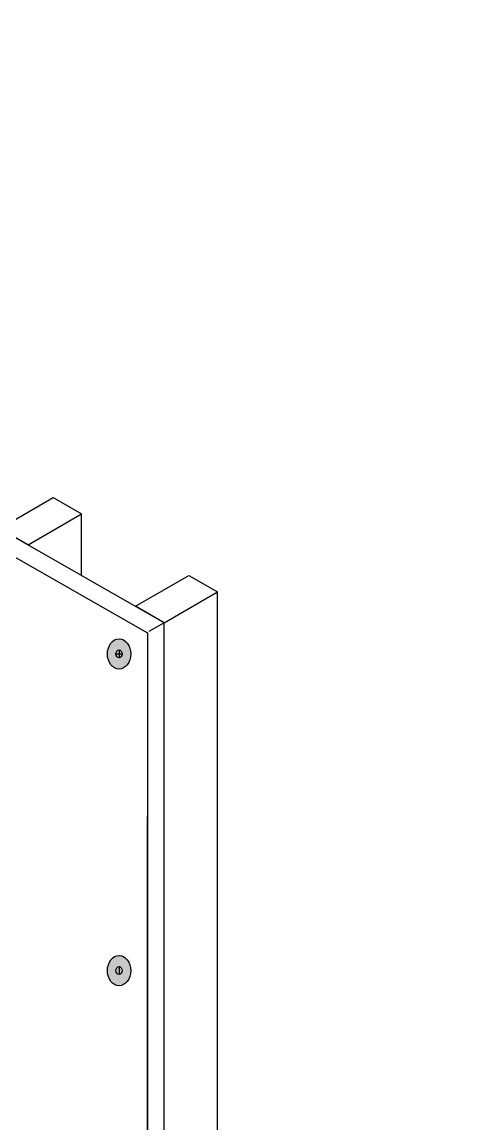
# Model space of a CAD drawing. Extents: x -1140 to 5605, y -816 to 2382.
# Drawn here: x 3390.4 to 3531.8, y 133.8 to 480.5 of the extents above; entities that cross this region are included whole.
import ezdxf

# ---------------------------------------------------------------- set-up
doc = ezdxf.new("R2010")
doc.units = 0
doc.header["$MEASUREMENT"] = 0
for name, color, linetype, lineweight in [('G-ANNO-TTLB', 7, 'Continuous', 0), ('TYVEK', 7, 'Continuous', 0), ('wall scratch', 7, 'Continuous', 0)]:
    doc.layers.add(name, color=color, linetype=linetype, lineweight=lineweight)

# ---------------------------------------------------------------- blocks, each defined once
blk = doc.blocks.new('Block_231')
at = {"layer": 'TYVEK', "true_color": 0x003b71, "transparency": 33554687}
h = blk.add_hatch(color=156, dxfattribs=at)
h.dxf.hatch_style = 2
edge = h.paths.add_edge_path()
edge.add_ellipse((3420.93, 281.66), major_axis=(0, 4.78), ratio=0.766948, start_angle=0, end_angle=360)
at = {"layer": 'TYVEK', "color": 18, "lineweight": 25, "true_color": 0x000000}
for p, q in [((3419.95, 281.69), (3421.9, 281.69)), ((3420.93, 282.92), (3420.93, 280.46))]:
    blk.add_line(p, q, dxfattribs=at)
for centre, major_axis, ratio in [((3420.93, 281.66), (0, 4.78), 0.766948), ((3420.93, 281.69), (0, 1.23), 0.788846)]:
    blk.add_ellipse(centre, major_axis=major_axis, ratio=ratio, dxfattribs=at)
blk = doc.blocks.new('Block_234')
at = {"layer": 'TYVEK', "true_color": 0x003b71, "transparency": 33554687}
h = blk.add_hatch(color=156, dxfattribs=at)
h.dxf.hatch_style = 2
edge = h.paths.add_edge_path()
edge.add_ellipse((3420.93, 182.03), major_axis=(0, 4.78), ratio=0.766948, start_angle=0, end_angle=360)
at = {"layer": 'TYVEK', "color": 18, "lineweight": 25, "true_color": 0x000000}
blk.add_line((3420.93, 183.29), (3420.93, 180.83), dxfattribs=at)
for centre, major_axis, ratio in [((3420.93, 182.03), (0, 4.78), 0.766948), ((3420.93, 182.06), (0, 1.23), 0.788846)]:
    blk.add_ellipse(centre, major_axis=major_axis, ratio=ratio, dxfattribs=at)

msp = doc.modelspace()

# ---------------------------------------------------------------- hatches: boundary and pattern name
at = {"layer": 'G-ANNO-TTLB', "true_color": 0xff00ff, "transparency": 33554687}
h = msp.add_hatch(color=6, dxfattribs=at)
edge = h.paths.add_edge_path()
edge.add_spline(control_points=[(5285.56, -733.23), (5285.56, -733.23), (2356.04, -733.23), (2356.04, -733.23), (2356.04, -733.23), (2356.04, 1723.77), (2356.04, 1723.77), (2356.04, 1723.77), (5285.56, 1723.77), (5285.56, 1723.77), (5285.56, 1723.77), (5285.56, -733.23), (5285.56, -733.23)], knot_values=[0, 0, 0, 0, 1, 1, 1, 2, 2, 2, 3, 3, 3, 4, 4, 4, 4], degree=3, periodic=0)
edge = h.paths.add_edge_path()
edge.add_spline(control_points=[(2365.04, 1714.77), (2365.04, 1714.77), (2365.04, -724.23), (2365.04, -724.23), (2365.04, -724.23), (5276.56, -724.23), (5276.56, -724.23), (5276.56, -724.23), (5276.56, 1714.77), (5276.56, 1714.77), (5276.56, 1714.77), (2365.04, 1714.77), (2365.04, 1714.77)], knot_values=[0, 0, 0, 0, 1, 1, 1, 2, 2, 2, 3, 3, 3, 4, 4, 4, 4], degree=3, periodic=0)
edge.add_line((2365.04, 1714.77), (2365.04, 1714.77))

# ---------------------------------------------------------------- linework, layer by layer
at = {"layer": 'G-ANNO-TTLB'}
for points in [[(5285.56, -733.23), (5285.56, -733.23), (2356.04, -733.23), (2356.04, -733.23), (2356.04, -733.23), (2356.04, 1723.77), (2356.04, 1723.77), (2356.04, 1723.77), (5285.56, 1723.77), (5285.56, 1723.77), (5285.56, 1723.77), (5285.56, -733.23), (5285.56, -733.23)], [(2365.04, 1714.77), (2365.04, 1714.77), (2365.04, -724.23), (2365.04, -724.23), (2365.04, -724.23), (5276.56, -724.23), (5276.56, -724.23), (5276.56, -724.23), (5276.56, 1714.77), (5276.56, 1714.77), (5276.56, 1714.77), (2365.04, 1714.77), (2365.04, 1714.77)]]:
    msp.add_open_spline(points, degree=3, knots=[0, 0, 0, 0, 1, 1, 1, 2, 2, 2, 3, 3, 3, 4, 4, 4, 4], dxfattribs=at)
at = {"layer": 'TYVEK', "color": 18, "lineweight": 25, "true_color": 0x000000}
for p, q in [((3161.12, 441.76), (3429.91, 288.27)), ((3429.91, 288.27), (3429.91, -136.09))]:
    msp.add_line(p, q, dxfattribs=at)
at = {"layer": 'TYVEK', "color": 2, "lineweight": 25, "true_color": 0xffff00}
msp.add_line((3429.91, -136.09), (3429.91, 230.5), dxfattribs=at)
at = {"layer": 'wall scratch', "color": 2, "lineweight": 25, "true_color": 0xffff00}
for p, q in [((3435.12, 291.5), (3166.25, 445.03)), ((3435.12, 291.5), (3430.31, 288.72)), ((3435.12, -132.99), (3435.12, 291.5))]:
    msp.add_line(p, q, dxfattribs=at)
at = {"layer": 'wall scratch', "color": 33, "lineweight": 25, "true_color": 0xcc9966}
for p, q in [((3392.35, 316.03), (3409.15, 325.76)), ((3409.15, 306.33), (3409.15, 325.76)), ((3435.12, 291.5), (3451.92, 301.22)), ((3451.92, -123.27), (3451.92, 301.22))]:
    msp.add_line(p, q, dxfattribs=at)
for points in [[(3392.35, 316.03), (3383.23, 321.13), (3400.15, 330.92), (3409.15, 325.76)], [(3435.12, 291.5), (3426.12, 296.66), (3442.92, 306.39), (3451.92, 301.22)]]:
    msp.add_lwpolyline(points, dxfattribs=at)

# ---------------------------------------------------------------- block references
at = {"layer": 'TYVEK'}
for name in ['Block_231', 'Block_234']:
    msp.add_blockref(name, (0, 0), dxfattribs=at)

doc.saveas('drawing.dxf')
